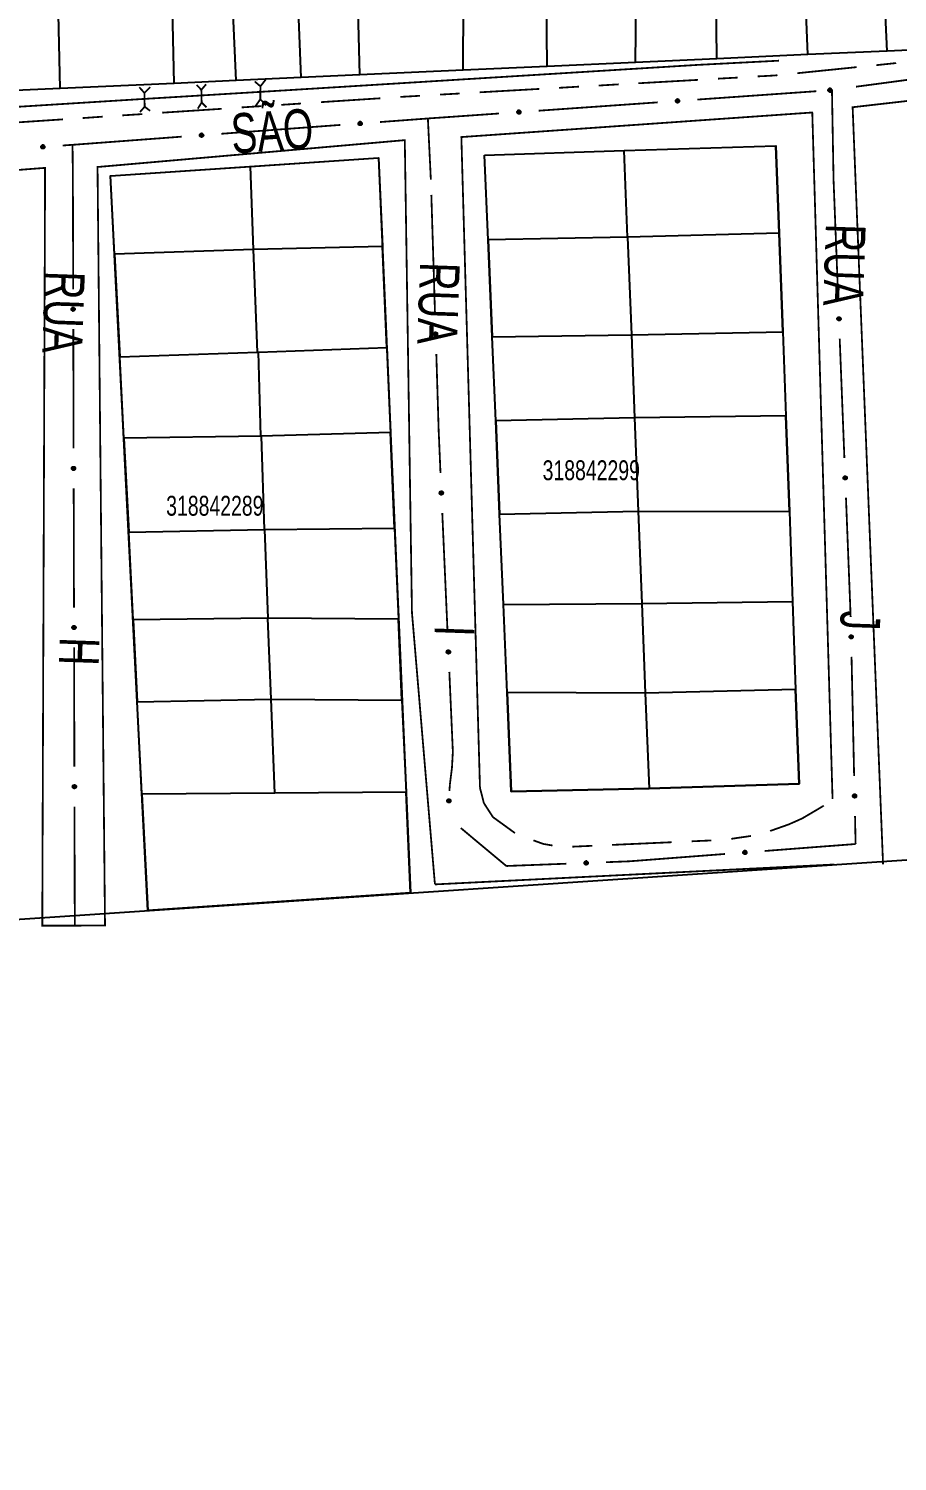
# Model space of a CAD drawing. Extents: x 204834 to 208707, y 4853033 to 4855981.
# Drawn here: x 205701.3 to 205788.6, y 4854742.3 to 4854886.4 of the extents above; entities that cross this region are included whole.
import ezdxf

# ---------------------------------------------------------------- set-up
doc = ezdxf.new("R2010")
doc.units = 0
doc.header["$LTSCALE"] = 1.5
doc.header["$MEASUREMENT"] = 0
for name, pattern in [('PHANTOMX2', [5, 2.5, -0.5, 0.5, -0.5, 0.5, -0.5]), ('TRACO_05', [11, 7, -1, 0.5, -1, 0.5, -1]), ('TRACO_25', [8, 3, -1, 1, -1, 1, -1])]:
    doc.linetypes.add(name, pattern=pattern)
for name, color, linetype in [('CD-MALHA-LOTES', 40, 'CONTINUOUS'), ('CD_TXT_QUADRA', 7, 'CONTINUOUS'), ('HD-VALAS-DRENOS', 170, 'CONTINUOUS'), ('RU-QUADRAS', 6, 'CONTINUOUS'), ('SV-EIXO-RUA-N-PAV', 6, 'CONTINUOUS'), ('SV-ESTIVAS', 7, 'CONTINUOUS'), ('SV-RUA-NAO-PAV-S-GUIA-C-GUIA', 7, 'PHANTOMX2'), ('SV-TXT-RUA-N-PAV-S-GUIA-C-GUIA', 7, 'CONTINUOUS'), ('SV-TXT-RUA-PAV-S-GUIA-C-GUIA', 7, 'CONTINUOUS')]:
    doc.layers.add(name, color=color, linetype=linetype)
doc.styles.add('ARIAL', font='ARIAL.TTF')

msp = doc.modelspace()

# ---------------------------------------------------------------- linework, layer by layer
at = {"layer": 'CD-MALHA-LOTES', "linetype": 'Continuous', "flags": 128}
for points in [[(205762.31, 4854882.96), (205762.62, 4854910.34)], [(205734.58, 4854881.71), (205733.86, 4854908.83)], [(205744.98, 4854882.18), (205745.11, 4854909.42)], [(205753.43, 4854882.56), (205753.15, 4854909.84)], [(205704.45, 4854880.34), (205703.85, 4854907.25)], [(205715.9, 4854880.86), (205715.31, 4854907.85)], [(205722.14, 4854881.14), (205720.94, 4854908.15)], [(205728.67, 4854881.44), (205727.62, 4854908.5)], [(205787.61, 4854884.11), (205786.89, 4854900.03)], [(205770.48, 4854883.33), (205770.31, 4854898.86)], [(205779.62, 4854883.75), (205779.01, 4854899.48)], [(205787.61, 4854884.11), (205779.62, 4854883.75)], [(205794.32, 4854884.41), (205787.61, 4854884.11)], [(205762.31, 4854882.96), (205753.43, 4854882.56)], [(205770.48, 4854883.33), (205762.31, 4854882.96)], [(205779.62, 4854883.75), (205770.48, 4854883.33)], [(205728.67, 4854881.44), (205722.14, 4854881.14)], [(205734.58, 4854881.71), (205728.67, 4854881.44)], [(205744.98, 4854882.18), (205734.58, 4854881.71)], [(205753.43, 4854882.56), (205744.98, 4854882.18)], [(205704.45, 4854880.34), (205685.63, 4854879.5)], [(205715.9, 4854880.86), (205704.45, 4854880.34)], [(205722.14, 4854881.14), (205715.9, 4854880.86)], [(205761.51, 4854865.41), (205761.17, 4854874.1)], [(205776.75, 4854865.79), (205776.43, 4854874.59)], [(205736.46, 4854873.38), (205736.85, 4854864.46)], [(205747.49, 4854865.12), (205747.13, 4854873.64)], [(205709.9, 4854863.7), (205709.5, 4854871.55)], [(205723.9, 4854864.17), (205723.58, 4854872.5)], [(205761.51, 4854865.41), (205747.49, 4854865.12)], [(205776.75, 4854865.79), (205761.51, 4854865.41)], [(205761.51, 4854865.41), (205761.89, 4854855.58)], [(205777.11, 4854855.87), (205776.75, 4854865.79)], [(205723.9, 4854864.17), (205709.9, 4854863.7)], [(205736.85, 4854864.46), (205723.9, 4854864.17)], [(205724.3, 4854853.82), (205723.9, 4854864.17)], [(205737.29, 4854854.29), (205736.85, 4854864.46)], [(205747.49, 4854865.12), (205747.9, 4854855.39)], [(205709.9, 4854863.7), (205710.43, 4854853.35)], [(205747.9, 4854855.39), (205761.89, 4854855.58)], [(205748.25, 4854846.94), (205747.9, 4854855.39)], [(205761.89, 4854855.58), (205777.11, 4854855.87)], [(205761.89, 4854855.58), (205762.21, 4854847.23)], [(205777.11, 4854855.87), (205777.42, 4854847.42)], [(205724.4, 4854853.82), (205737.29, 4854854.29)], [(205724.63, 4854845.37), (205724.4, 4854853.82)], [(205737.29, 4854854.29), (205737.66, 4854845.76)], [(205710.43, 4854853.35), (205724.3, 4854853.82)], [(205710.84, 4854845.19), (205710.43, 4854853.35)], [(205762.21, 4854847.23), (205748.25, 4854846.94)], [(205748.25, 4854846.94), (205748.64, 4854837.54)], [(205777.42, 4854847.42), (205762.21, 4854847.23)], [(205762.21, 4854847.23), (205762.58, 4854837.83)], [(205777.79, 4854837.82), (205777.42, 4854847.42)], [(205724.69, 4854845.37), (205710.84, 4854845.19)], [(205710.84, 4854845.19), (205711.33, 4854835.75)], [(205737.66, 4854845.76), (205724.63, 4854845.37)], [(205724.99, 4854836.01), (205724.69, 4854845.37)], [(205738.08, 4854836.12), (205737.66, 4854845.76)], [(205748.64, 4854837.54), (205762.58, 4854837.83)], [(205749.02, 4854828.46), (205748.64, 4854837.54)], [(205762.58, 4854837.83), (205777.79, 4854837.82)], [(205762.58, 4854837.83), (205762.94, 4854828.57)], [(205777.79, 4854837.82), (205778.09, 4854828.75)], [(205711.33, 4854835.75), (205724.99, 4854836.01)], [(205711.78, 4854826.92), (205711.33, 4854835.75)], [(205724.99, 4854836.01), (205738.08, 4854836.12)], [(205724.99, 4854836.01), (205725.34, 4854827.09)], [(205738.08, 4854836.12), (205738.48, 4854827)], [(205749.02, 4854828.46), (205762.94, 4854828.57)], [(205749.38, 4854819.63), (205749.02, 4854828.46)], [(205762.94, 4854828.57), (205778.09, 4854828.75)], [(205762.94, 4854828.57), (205763.29, 4854819.55)], [(205778.09, 4854828.75), (205778.41, 4854819.93)], [(205725.34, 4854827.09), (205711.78, 4854826.92)], [(205711.78, 4854826.92), (205712.2, 4854818.66)], [(205738.48, 4854827), (205725.34, 4854827.09)], [(205725.65, 4854818.93), (205725.34, 4854827.09)], [(205738.81, 4854818.84), (205738.48, 4854827)], [(205763.29, 4854819.55), (205749.38, 4854819.63)], [(205749.38, 4854819.63), (205749.8, 4854809.67)], [(205778.41, 4854819.93), (205763.29, 4854819.55)], [(205763.29, 4854819.55), (205763.66, 4854809.96)], [(205778.76, 4854810.43), (205778.41, 4854819.93)], [(205712.2, 4854818.66), (205725.65, 4854818.93)], [(205712.67, 4854809.39), (205712.2, 4854818.66)], [(205726.02, 4854809.48), (205725.65, 4854818.93)], [(205725.65, 4854818.93), (205738.81, 4854818.84)], [(205738.81, 4854818.84), (205739.24, 4854809.59)], [(205726.02, 4854809.48), (205712.67, 4854809.39)], [(205712.67, 4854809.39), (205713.27, 4854797.69)], [(205739.24, 4854809.59), (205726.02, 4854809.48)], [(205739.68, 4854799.46), (205739.24, 4854809.59)], [(205749.8, 4854809.67), (205763.66, 4854809.96)], [(205763.66, 4854809.96), (205778.76, 4854810.43)], [(205386.4, 4854699.58), (205386.47, 4854696.6), (205391.55, 4854697.28), (205391.22, 4854776.14), (205796.08, 4854803.23)]]:
    msp.add_lwpolyline(points, dxfattribs=at)
at = {"layer": 'CD-MALHA-LOTES', "linetype": 'Continuous'}
for points in [[(205747.13, 4854873.64), (205761.17, 4854874.1)], [(205761.17, 4854874.1), (205776.43, 4854874.59)], [(205723.58, 4854872.5), (205736.46, 4854873.38)], [(205709.5, 4854871.55), (205723.58, 4854872.5)], [(205723.58, 4854872.5), (205723.58, 4854872.5)]]:
    msp.add_lwpolyline(points, dxfattribs=at)
at = {"layer": 'HD-VALAS-DRENOS', "linetype": 'TRACO_05', "const_width": 0.18}
msp.add_lwpolyline([(205605.62, 4854872.19), (205609.12, 4854872.39), (205628.96, 4854873.71), (205642.58, 4854874.78), (205683.14, 4854877.44), (205712.31, 4854879.26), (205726.32, 4854880.11), (205768.62, 4854882.72), (205776.74, 4854883.14)], dxfattribs=at)
at = {"layer": 'RU-QUADRAS', "linetype": 'Continuous'}
msp.add_lwpolyline([(205796.09, 4854887.73), (205794.32, 4854884.41), (205787.61, 4854884.11), (205779.62, 4854883.75), (205770.48, 4854883.33), (205762.31, 4854882.96), (205753.43, 4854882.56), (205744.98, 4854882.18), (205734.58, 4854881.71), (205728.67, 4854881.44), (205722.14, 4854881.14), (205715.9, 4854880.86), (205704.45, 4854880.34), (205685.63, 4854879.5)], dxfattribs=at)
for points in [[(205747.13, 4854873.64), (205761.17, 4854874.1), (205776.43, 4854874.59), (205776.75, 4854865.79), (205777.11, 4854855.87), (205777.42, 4854847.42), (205777.79, 4854837.82), (205778.09, 4854828.75), (205778.41, 4854819.93), (205778.76, 4854810.43), (205763.66, 4854809.96), (205749.8, 4854809.67), (205749.38, 4854819.63), (205749.02, 4854828.46), (205748.64, 4854837.54), (205748.25, 4854846.94), (205747.9, 4854855.39), (205747.49, 4854865.12), (205747.13, 4854873.64)], [(205712.2, 4854818.66), (205709.5, 4854871.55), (205736.46, 4854873.38), (205739.68, 4854799.46), (205713.27, 4854797.69)]]:
    msp.add_lwpolyline(points, close=True, dxfattribs=at)
msp.add_lwpolyline([(205346.53, 4854246.15), (205280.22, 4854363.61, 0.007344), (205177.7, 4854509.57), (205175.67, 4854533.79), (205408.99, 4854550.53), (205400.61, 4854652.83), (205094.55, 4854628.75), (205081.29, 4854649.58), (205069.84, 4854648.26), (205059.8, 4854662.58), (205322.79, 4854693.02), (205386.4, 4854699.58), (205386.47, 4854696.6), (205391.55, 4854697.28), (205391.22, 4854776.14), (205796.08, 4854803.23), (206032.08, 4854817.08)], format="xyb", dxfattribs=at)
at = {"layer": 'SV-EIXO-RUA-N-PAV', "const_width": 0.18}
for points in [[(205796.37, 4854882.11), (205784.47, 4854880.52)], [(205780.5, 4854880.07), (205768.53, 4854879.23)], [(205782.06, 4854880.17), (205782.06, 4854880.2)], [(205782.22, 4854871.17), (205782.06, 4854880.17)], [(205764.54, 4854878.95), (205752.57, 4854878.11)], [(205741.99, 4854877.37), (205736.61, 4854876.97)], [(205741.43, 4854877.16), (205741.42, 4854877.32)], [(205741.72, 4854871.17), (205741.43, 4854877.16)], [(205742.59, 4854877.41), (205741.99, 4854877.37)], [(205748.58, 4854877.83), (205742.59, 4854877.41)], [(205716.66, 4854875.5), (205705.69, 4854874.68)], [(205732.62, 4854876.68), (205720.65, 4854875.79)], [(205705.5, 4854874.67), (205704.7, 4854874.61)], [(205705.69, 4854874.68), (205705.5, 4854874.67)], [(205705.69, 4854874.17), (205705.68, 4854874.69)], [(205705.72, 4854871.17), (205705.69, 4854874.17)], [(205705.72, 4854871.15), (205705.72, 4854871.17)], [(205705.75, 4854860.15), (205705.72, 4854871.15)], [(205782.22, 4854871.17), (205782.69, 4854859.18)], [(205742.14, 4854857.66), (205741.77, 4854869.65)], [(205705.79, 4854844.15), (205705.76, 4854856.15)], [(205782.84, 4854855.18), (205783.31, 4854843.19)], [(205742.51, 4854845.83), (205742.27, 4854853.66)], [(205742.52, 4854845.67), (205742.51, 4854845.83)], [(205742.69, 4854841.67), (205742.52, 4854845.67)], [(205705.83, 4854828.15), (205705.8, 4854840.15)], [(205783.47, 4854839.19), (205783.94, 4854827.2)], [(205743.4, 4854825.69), (205742.87, 4854837.67)], [(205705.87, 4854812.15), (205705.84, 4854824.15)], [(205784.03, 4854823.2), (205784.29, 4854811.21)], [(205743.93, 4854813.72), (205743.58, 4854821.69)], [(205743.88, 4854812.7), (205743.93, 4854813.59)], [(205743.93, 4854813.7), (205743.93, 4854813.72)], [(205743.93, 4854813.59), (205743.93, 4854813.7)], [(205743.8, 4854811.7), (205743.84, 4854812)], [(205743.84, 4854812), (205743.88, 4854812.7)], [(205743.63, 4854810.33), (205743.8, 4854811.7)], [(205743.59, 4854809.71), (205743.63, 4854810.33)], [(205705.91, 4854796.15), (205705.88, 4854808.15)], [(205784.38, 4854807.21), (205784.42, 4854805.21)], [(205749.31, 4854802.17), (205744.73, 4854805.99)], [(205784.42, 4854805.21), (205784.44, 4854804.38)], [(205771.31, 4854803.38), (205762.33, 4854802.69)], [(205784.44, 4854804.38), (205775.3, 4854803.68)], [(205749.34, 4854802.17), (205749.31, 4854802.17)], [(205755.34, 4854802.4), (205749.34, 4854802.17)], [(205761.65, 4854802.64), (205759.34, 4854802.55)], [(205762.33, 4854802.69), (205761.65, 4854802.64)]]:
    msp.add_lwpolyline(points, dxfattribs=at)
at = {"layer": 'SV-EIXO-RUA-N-PAV'}
for points in [[(205782.01, 4854880.07), (205781.98, 4854880.03), (205781.94, 4854880.01), (205781.91, 4854879.99), (205781.88, 4854879.99), (205781.84, 4854879.99), (205781.8, 4854880), (205781.77, 4854880.02), (205781.73, 4854880.05), (205781.71, 4854880.09), (205781.69, 4854880.12), (205781.69, 4854880.16), (205781.69, 4854880.19), (205781.7, 4854880.23), (205781.71, 4854880.26), (205781.75, 4854880.3), (205781.78, 4854880.33), (205781.82, 4854880.34), (205781.85, 4854880.34), (205781.89, 4854880.34), (205781.92, 4854880.33), (205781.96, 4854880.31), (205782, 4854880.28), (205782.02, 4854880.25), (205782.03, 4854880.21), (205782.04, 4854880.18), (205782.04, 4854880.14), (205782.03, 4854880.11), (205782.01, 4854880.07)], [(205766.69, 4854878.99), (205766.65, 4854878.96), (205766.62, 4854878.93), (205766.58, 4854878.92), (205766.55, 4854878.91), (205766.51, 4854878.91), (205766.48, 4854878.92), (205766.44, 4854878.94), (205766.4, 4854878.97), (205766.38, 4854879.01), (205766.37, 4854879.04), (205766.36, 4854879.08), (205766.36, 4854879.11), (205766.37, 4854879.15), (205766.39, 4854879.19), (205766.42, 4854879.22), (205766.46, 4854879.25), (205766.49, 4854879.26), (205766.53, 4854879.27), (205766.56, 4854879.27), (205766.6, 4854879.26), (205766.63, 4854879.24), (205766.67, 4854879.21), (205766.7, 4854879.17), (205766.71, 4854879.14), (205766.71, 4854879.1), (205766.71, 4854879.07), (205766.71, 4854879.03), (205766.69, 4854878.99)], [(205734.77, 4854876.73), (205734.73, 4854876.69), (205734.7, 4854876.66), (205734.66, 4854876.65), (205734.63, 4854876.65), (205734.6, 4854876.65), (205734.56, 4854876.65), (205734.52, 4854876.67), (205734.48, 4854876.7), (205734.46, 4854876.74), (205734.45, 4854876.77), (205734.44, 4854876.81), (205734.44, 4854876.84), (205734.45, 4854876.88), (205734.47, 4854876.92), (205734.5, 4854876.95), (205734.54, 4854876.98), (205734.57, 4854876.99), (205734.61, 4854877), (205734.64, 4854877), (205734.68, 4854876.99), (205734.71, 4854876.97), (205734.75, 4854876.94), (205734.78, 4854876.9), (205734.79, 4854876.87), (205734.79, 4854876.83), (205734.79, 4854876.8), (205734.79, 4854876.76), (205734.77, 4854876.73)], [(205750.72, 4854877.87), (205750.69, 4854877.84), (205750.66, 4854877.81), (205750.62, 4854877.8), (205750.59, 4854877.79), (205750.55, 4854877.79), (205750.52, 4854877.8), (205750.48, 4854877.82), (205750.44, 4854877.85), (205750.42, 4854877.89), (205750.4, 4854877.92), (205750.4, 4854877.96), (205750.4, 4854877.99), (205750.41, 4854878.03), (205750.43, 4854878.07), (205750.46, 4854878.1), (205750.49, 4854878.13), (205750.53, 4854878.14), (205750.56, 4854878.15), (205750.6, 4854878.14), (205750.64, 4854878.14), (205750.67, 4854878.12), (205750.71, 4854878.09), (205750.73, 4854878.05), (205750.75, 4854878.02), (205750.75, 4854877.98), (205750.75, 4854877.95), (205750.74, 4854877.91), (205750.72, 4854877.87)], [(205718.81, 4854875.54), (205718.78, 4854875.51), (205718.74, 4854875.48), (205718.71, 4854875.47), (205718.67, 4854875.46), (205718.64, 4854875.46), (205718.6, 4854875.47), (205718.57, 4854875.49), (205718.53, 4854875.52), (205718.5, 4854875.56), (205718.49, 4854875.59), (205718.48, 4854875.63), (205718.48, 4854875.66), (205718.49, 4854875.7), (205718.51, 4854875.74), (205718.54, 4854875.77), (205718.58, 4854875.8), (205718.61, 4854875.81), (205718.65, 4854875.82), (205718.68, 4854875.82), (205718.72, 4854875.81), (205718.76, 4854875.79), (205718.79, 4854875.76), (205718.82, 4854875.72), (205718.83, 4854875.69), (205718.84, 4854875.65), (205718.84, 4854875.62), (205718.83, 4854875.58), (205718.81, 4854875.54)], [(205702.85, 4854874.38), (205702.82, 4854874.34), (205702.79, 4854874.31), (205702.75, 4854874.3), (205702.72, 4854874.3), (205702.68, 4854874.3), (205702.65, 4854874.31), (205702.61, 4854874.32), (205702.57, 4854874.35), (205702.55, 4854874.39), (205702.53, 4854874.43), (205702.53, 4854874.46), (205702.53, 4854874.5), (205702.54, 4854874.53), (205702.56, 4854874.57), (205702.59, 4854874.61), (205702.62, 4854874.63), (205702.66, 4854874.64), (205702.69, 4854874.65), (205702.73, 4854874.65), (205702.76, 4854874.64), (205702.8, 4854874.62), (205702.84, 4854874.59), (205702.86, 4854874.55), (205702.87, 4854874.52), (205702.88, 4854874.48), (205702.88, 4854874.45), (205702.87, 4854874.41), (205702.85, 4854874.38)], [(205705.64, 4854858.01), (205705.61, 4854858.04), (205705.58, 4854858.08), (205705.57, 4854858.11), (205705.57, 4854858.15), (205705.58, 4854858.18), (205705.59, 4854858.22), (205705.61, 4854858.25), (205705.64, 4854858.29), (205705.68, 4854858.31), (205705.71, 4854858.32), (205705.75, 4854858.32), (205705.78, 4854858.32), (205705.82, 4854858.31), (205705.86, 4854858.29), (205705.89, 4854858.25), (205705.91, 4854858.22), (205705.92, 4854858.18), (205705.93, 4854858.15), (205705.92, 4854858.11), (205705.91, 4854858.08), (205705.89, 4854858.04), (205705.86, 4854858.01), (205705.82, 4854857.98), (205705.79, 4854857.97), (205705.75, 4854857.97), (205705.71, 4854857.97), (205705.68, 4854857.98), (205705.64, 4854858.01)], [(205782.87, 4854857.33), (205782.91, 4854857.3), (205782.93, 4854857.26), (205782.94, 4854857.22), (205782.95, 4854857.19), (205782.94, 4854857.16), (205782.94, 4854857.12), (205782.92, 4854857.08), (205782.88, 4854857.05), (205782.85, 4854857.02), (205782.81, 4854857.01), (205782.78, 4854857.01), (205782.74, 4854857.01), (205782.71, 4854857.02), (205782.67, 4854857.04), (205782.63, 4854857.07), (205782.61, 4854857.11), (205782.6, 4854857.14), (205782.59, 4854857.18), (205782.6, 4854857.21), (205782.6, 4854857.25), (205782.62, 4854857.29), (205782.66, 4854857.32), (205782.69, 4854857.34), (205782.73, 4854857.36), (205782.76, 4854857.36), (205782.8, 4854857.36), (205782.83, 4854857.35), (205782.87, 4854857.33)], [(205742.1, 4854855.51), (205742.06, 4854855.55), (205742.04, 4854855.58), (205742.03, 4854855.62), (205742.02, 4854855.65), (205742.03, 4854855.69), (205742.04, 4854855.72), (205742.05, 4854855.76), (205742.09, 4854855.8), (205742.13, 4854855.82), (205742.16, 4854855.83), (205742.2, 4854855.84), (205742.23, 4854855.83), (205742.27, 4854855.82), (205742.3, 4854855.8), (205742.34, 4854855.77), (205742.36, 4854855.73), (205742.37, 4854855.7), (205742.38, 4854855.66), (205742.37, 4854855.63), (205742.36, 4854855.59), (205742.34, 4854855.56), (205742.31, 4854855.52), (205742.28, 4854855.5), (205742.24, 4854855.49), (205742.21, 4854855.48), (205742.17, 4854855.48), (205742.13, 4854855.49), (205742.1, 4854855.51)], [(205705.68, 4854842.01), (205705.65, 4854842.04), (205705.63, 4854842.08), (205705.61, 4854842.11), (205705.61, 4854842.15), (205705.62, 4854842.18), (205705.63, 4854842.22), (205705.65, 4854842.25), (205705.68, 4854842.29), (205705.72, 4854842.31), (205705.75, 4854842.32), (205705.79, 4854842.32), (205705.82, 4854842.32), (205705.86, 4854842.31), (205705.9, 4854842.29), (205705.93, 4854842.25), (205705.95, 4854842.22), (205705.96, 4854842.18), (205705.97, 4854842.15), (205705.96, 4854842.11), (205705.95, 4854842.08), (205705.93, 4854842.04), (205705.9, 4854842.01), (205705.86, 4854841.98), (205705.83, 4854841.97), (205705.79, 4854841.97), (205705.76, 4854841.97), (205705.72, 4854841.98), (205705.68, 4854842.01)], [(205783.49, 4854841.34), (205783.53, 4854841.31), (205783.56, 4854841.27), (205783.57, 4854841.24), (205783.57, 4854841.2), (205783.57, 4854841.17), (205783.56, 4854841.13), (205783.54, 4854841.1), (205783.51, 4854841.06), (205783.47, 4854841.04), (205783.44, 4854841.02), (205783.4, 4854841.02), (205783.37, 4854841.02), (205783.33, 4854841.03), (205783.29, 4854841.05), (205783.26, 4854841.08), (205783.23, 4854841.12), (205783.22, 4854841.15), (205783.22, 4854841.19), (205783.22, 4854841.23), (205783.23, 4854841.26), (205783.25, 4854841.3), (205783.28, 4854841.33), (205783.32, 4854841.36), (205783.35, 4854841.37), (205783.39, 4854841.37), (205783.42, 4854841.37), (205783.46, 4854841.36), (205783.49, 4854841.34)], [(205742.68, 4854839.52), (205742.64, 4854839.56), (205742.62, 4854839.59), (205742.61, 4854839.63), (205742.6, 4854839.66), (205742.6, 4854839.7), (205742.61, 4854839.73), (205742.63, 4854839.77), (205742.66, 4854839.81), (205742.7, 4854839.83), (205742.74, 4854839.84), (205742.77, 4854839.85), (205742.81, 4854839.85), (205742.84, 4854839.83), (205742.88, 4854839.82), (205742.92, 4854839.78), (205742.94, 4854839.75), (205742.95, 4854839.71), (205742.96, 4854839.68), (205742.95, 4854839.64), (205742.94, 4854839.61), (205742.92, 4854839.57), (205742.89, 4854839.53), (205742.86, 4854839.51), (205742.82, 4854839.5), (205742.79, 4854839.49), (205742.75, 4854839.49), (205742.72, 4854839.5), (205742.68, 4854839.52)], [(205705.72, 4854826.01), (205705.69, 4854826.04), (205705.67, 4854826.08), (205705.66, 4854826.11), (205705.65, 4854826.15), (205705.66, 4854826.18), (205705.67, 4854826.22), (205705.69, 4854826.25), (205705.72, 4854826.29), (205705.76, 4854826.31), (205705.8, 4854826.32), (205705.83, 4854826.32), (205705.86, 4854826.32), (205705.9, 4854826.31), (205705.94, 4854826.29), (205705.97, 4854826.25), (205705.99, 4854826.22), (205706, 4854826.18), (205706.01, 4854826.15), (205706, 4854826.11), (205705.99, 4854826.08), (205705.97, 4854826.04), (205705.94, 4854826.01), (205705.9, 4854825.98), (205705.87, 4854825.97), (205705.83, 4854825.97), (205705.8, 4854825.97), (205705.76, 4854825.98), (205705.72, 4854826.01)], [(205784.1, 4854825.35), (205784.13, 4854825.32), (205784.16, 4854825.28), (205784.17, 4854825.25), (205784.17, 4854825.21), (205784.17, 4854825.18), (205784.16, 4854825.14), (205784.14, 4854825.1), (205784.11, 4854825.07), (205784.07, 4854825.05), (205784.03, 4854825.03), (205784, 4854825.03), (205783.96, 4854825.03), (205783.93, 4854825.04), (205783.89, 4854825.06), (205783.85, 4854825.1), (205783.83, 4854825.13), (205783.82, 4854825.17), (205783.82, 4854825.2), (205783.82, 4854825.24), (205783.83, 4854825.27), (205783.85, 4854825.31), (205783.88, 4854825.35), (205783.92, 4854825.37), (205783.95, 4854825.38), (205783.99, 4854825.38), (205784.03, 4854825.38), (205784.06, 4854825.37), (205784.1, 4854825.35)], [(205743.39, 4854823.54), (205743.35, 4854823.57), (205743.32, 4854823.61), (205743.31, 4854823.64), (205743.31, 4854823.68), (205743.31, 4854823.71), (205743.32, 4854823.75), (205743.34, 4854823.78), (205743.37, 4854823.82), (205743.41, 4854823.84), (205743.44, 4854823.86), (205743.48, 4854823.86), (205743.51, 4854823.86), (205743.55, 4854823.85), (205743.59, 4854823.83), (205743.62, 4854823.8), (205743.65, 4854823.76), (205743.66, 4854823.73), (205743.66, 4854823.69), (205743.66, 4854823.66), (205743.65, 4854823.62), (205743.63, 4854823.58), (205743.6, 4854823.55), (205743.56, 4854823.52), (205743.53, 4854823.51), (205743.49, 4854823.51), (205743.46, 4854823.51), (205743.42, 4854823.52), (205743.39, 4854823.54)], [(205705.76, 4854810.01), (205705.73, 4854810.04), (205705.71, 4854810.08), (205705.7, 4854810.11), (205705.69, 4854810.15), (205705.7, 4854810.18), (205705.71, 4854810.22), (205705.73, 4854810.25), (205705.76, 4854810.29), (205705.8, 4854810.31), (205705.84, 4854810.32), (205705.87, 4854810.33), (205705.91, 4854810.32), (205705.94, 4854810.31), (205705.98, 4854810.29), (205706.01, 4854810.25), (205706.04, 4854810.22), (205706.04, 4854810.18), (205706.05, 4854810.15), (205706.04, 4854810.11), (205706.03, 4854810.08), (205706.01, 4854810.04), (205705.98, 4854810.01), (205705.94, 4854809.98), (205705.91, 4854809.97), (205705.87, 4854809.97), (205705.84, 4854809.97), (205705.8, 4854809.98), (205705.76, 4854810.01)], [(205784.44, 4854809.35), (205784.48, 4854809.32), (205784.5, 4854809.28), (205784.51, 4854809.25), (205784.52, 4854809.21), (205784.51, 4854809.18), (205784.5, 4854809.14), (205784.48, 4854809.11), (205784.45, 4854809.07), (205784.41, 4854809.05), (205784.38, 4854809.04), (205784.34, 4854809.03), (205784.31, 4854809.04), (205784.27, 4854809.05), (205784.24, 4854809.07), (205784.2, 4854809.1), (205784.18, 4854809.14), (205784.17, 4854809.17), (205784.16, 4854809.21), (205784.17, 4854809.24), (205784.18, 4854809.28), (205784.2, 4854809.31), (205784.23, 4854809.35), (205784.27, 4854809.37), (205784.3, 4854809.38), (205784.34, 4854809.39), (205784.37, 4854809.38), (205784.41, 4854809.38), (205784.44, 4854809.35)], [(205743.42, 4854808.58), (205743.38, 4854808.61), (205743.36, 4854808.65), (205743.35, 4854808.69), (205743.35, 4854808.72), (205743.36, 4854808.76), (205743.37, 4854808.79), (205743.39, 4854808.83), (205743.43, 4854808.86), (205743.47, 4854808.88), (205743.51, 4854808.89), (205743.54, 4854808.89), (205743.58, 4854808.88), (205743.61, 4854808.87), (205743.65, 4854808.85), (205743.68, 4854808.81), (205743.7, 4854808.77), (205743.71, 4854808.74), (205743.71, 4854808.7), (205743.7, 4854808.66), (205743.69, 4854808.63), (205743.67, 4854808.6), (205743.63, 4854808.56), (205743.59, 4854808.54), (205743.56, 4854808.54), (205743.52, 4854808.54), (205743.49, 4854808.54), (205743.45, 4854808.55), (205743.42, 4854808.58)], [(205773.45, 4854803.43), (205773.42, 4854803.39), (205773.39, 4854803.37), (205773.35, 4854803.35), (205773.32, 4854803.35), (205773.28, 4854803.35), (205773.25, 4854803.36), (205773.21, 4854803.38), (205773.17, 4854803.41), (205773.15, 4854803.44), (205773.13, 4854803.48), (205773.13, 4854803.51), (205773.13, 4854803.55), (205773.14, 4854803.58), (205773.16, 4854803.62), (205773.19, 4854803.66), (205773.22, 4854803.68), (205773.26, 4854803.7), (205773.29, 4854803.7), (205773.33, 4854803.7), (205773.36, 4854803.69), (205773.4, 4854803.68), (205773.44, 4854803.64), (205773.46, 4854803.61), (205773.47, 4854803.58), (205773.48, 4854803.54), (205773.48, 4854803.5), (205773.47, 4854803.47), (205773.45, 4854803.43)], [(205757.49, 4854802.37), (205757.45, 4854802.33), (205757.42, 4854802.31), (205757.38, 4854802.3), (205757.35, 4854802.3), (205757.31, 4854802.3), (205757.28, 4854802.31), (205757.24, 4854802.33), (205757.2, 4854802.36), (205757.18, 4854802.4), (205757.17, 4854802.43), (205757.16, 4854802.47), (205757.17, 4854802.5), (205757.18, 4854802.54), (205757.2, 4854802.57), (205757.23, 4854802.61), (205757.27, 4854802.63), (205757.3, 4854802.64), (205757.34, 4854802.65), (205757.37, 4854802.65), (205757.41, 4854802.64), (205757.44, 4854802.62), (205757.48, 4854802.58), (205757.5, 4854802.55), (205757.51, 4854802.51), (205757.52, 4854802.48), (205757.52, 4854802.44), (205757.51, 4854802.41), (205757.49, 4854802.37)]]:
    msp.add_lwpolyline(points, close=True, dxfattribs=at)
for points in [[(205782.02, 4854880.25), (205781.69, 4854880.19)], [(205782.02, 4854880.23), (205781.69, 4854880.17)], [(205782.03, 4854880.21), (205781.69, 4854880.16)], [(205782.03, 4854880.2), (205781.69, 4854880.14)], [(205782.04, 4854880.18), (205781.69, 4854880.12)], [(205782, 4854880.28), (205781.7, 4854880.23)], [(205782.01, 4854880.27), (205781.7, 4854880.21)], [(205782.03, 4854880.16), (205781.7, 4854880.1)], [(205781.96, 4854880.31), (205781.71, 4854880.26)], [(205781.97, 4854880.3), (205781.71, 4854880.25)], [(205782.04, 4854880.14), (205781.71, 4854880.09)], [(205782.03, 4854880.13), (205781.72, 4854880.07)], [(205782.03, 4854880.11), (205781.73, 4854880.05)], [(205781.94, 4854880.32), (205781.74, 4854880.28)], [(205781.92, 4854880.33), (205781.75, 4854880.3)], [(205782.02, 4854880.09), (205781.75, 4854880.04)], [(205781.9, 4854880.34), (205781.77, 4854880.31)], [(205782.01, 4854880.07), (205781.77, 4854880.02)], [(205781.89, 4854880.34), (205781.78, 4854880.33)], [(205781.99, 4854880.05), (205781.79, 4854880.01)], [(205781.98, 4854880.03), (205781.8, 4854880)], [(205781.96, 4854880.02), (205781.83, 4854880)], [(205781.94, 4854880.01), (205781.84, 4854879.99)], [(205766.7, 4854879.17), (205766.36, 4854879.11)], [(205766.7, 4854879.16), (205766.36, 4854879.1)], [(205766.71, 4854879.14), (205766.36, 4854879.08)], [(205766.71, 4854879.12), (205766.36, 4854879.06)], [(205766.67, 4854879.21), (205766.37, 4854879.15)], [(205766.68, 4854879.19), (205766.37, 4854879.13)], [(205766.71, 4854879.1), (205766.37, 4854879.04)], [(205766.65, 4854879.22), (205766.38, 4854879.17)], [(205766.71, 4854879.08), (205766.38, 4854879.03)], [(205766.71, 4854879.07), (205766.38, 4854879.01)], [(205766.63, 4854879.24), (205766.39, 4854879.19)], [(205766.7, 4854879.05), (205766.4, 4854878.99)], [(205766.71, 4854879.03), (205766.4, 4854878.97)], [(205766.61, 4854879.25), (205766.41, 4854879.21)], [(205766.6, 4854879.26), (205766.42, 4854879.22)], [(205766.69, 4854879.01), (205766.43, 4854878.96)], [(205766.57, 4854879.26), (205766.44, 4854879.24)], [(205766.69, 4854878.99), (205766.44, 4854878.94)], [(205766.56, 4854879.27), (205766.46, 4854879.25)], [(205766.67, 4854878.97), (205766.47, 4854878.93)], [(205766.65, 4854878.96), (205766.48, 4854878.92)], [(205766.63, 4854878.94), (205766.51, 4854878.92)], [(205766.62, 4854878.93), (205766.51, 4854878.91)], [(205734.78, 4854876.9), (205734.44, 4854876.84)], [(205734.78, 4854876.89), (205734.44, 4854876.83)], [(205734.79, 4854876.87), (205734.44, 4854876.81)], [(205734.75, 4854876.94), (205734.45, 4854876.88)], [(205734.76, 4854876.92), (205734.45, 4854876.86)], [(205734.73, 4854876.95), (205734.46, 4854876.9)], [(205734.71, 4854876.97), (205734.47, 4854876.92)], [(205734.69, 4854876.98), (205734.49, 4854876.94)], [(205734.68, 4854876.99), (205734.5, 4854876.95)], [(205734.65, 4854876.99), (205734.52, 4854876.97)], [(205734.64, 4854877), (205734.54, 4854876.98)], [(205750.73, 4854878.05), (205750.4, 4854877.99)], [(205750.74, 4854878.03), (205750.4, 4854877.98)], [(205750.75, 4854878.02), (205750.4, 4854877.96)], [(205750.75, 4854878), (205750.4, 4854877.94)], [(205750.75, 4854877.98), (205750.4, 4854877.92)], [(205750.71, 4854878.09), (205750.41, 4854878.03)], [(205750.72, 4854878.07), (205750.41, 4854878.01)], [(205750.69, 4854878.1), (205750.42, 4854878.05)], [(205750.75, 4854877.96), (205750.42, 4854877.9)], [(205750.75, 4854877.95), (205750.42, 4854877.89)], [(205750.67, 4854878.12), (205750.43, 4854878.07)], [(205750.74, 4854877.93), (205750.44, 4854877.87)], [(205750.74, 4854877.91), (205750.44, 4854877.85)], [(205750.65, 4854878.12), (205750.45, 4854878.09)], [(205750.64, 4854878.14), (205750.46, 4854878.1)], [(205750.73, 4854877.89), (205750.47, 4854877.84)], [(205750.61, 4854878.14), (205750.48, 4854878.12)], [(205750.72, 4854877.87), (205750.48, 4854877.82)], [(205750.6, 4854878.14), (205750.49, 4854878.13)], [(205750.71, 4854877.85), (205750.51, 4854877.81)], [(205750.69, 4854877.84), (205750.52, 4854877.8)], [(205750.67, 4854877.82), (205750.54, 4854877.8)], [(205750.66, 4854877.81), (205750.55, 4854877.79)], [(205718.82, 4854875.72), (205718.48, 4854875.66)], [(205718.83, 4854875.69), (205718.48, 4854875.63)], [(205718.79, 4854875.76), (205718.49, 4854875.7)], [(205718.8, 4854875.74), (205718.49, 4854875.68)], [(205718.82, 4854875.71), (205718.49, 4854875.65)], [(205718.83, 4854875.67), (205718.49, 4854875.61)], [(205718.84, 4854875.65), (205718.49, 4854875.59)], [(205718.83, 4854875.63), (205718.5, 4854875.57)], [(205718.84, 4854875.62), (205718.5, 4854875.56)], [(205718.76, 4854875.79), (205718.51, 4854875.74)], [(205718.77, 4854875.77), (205718.51, 4854875.72)], [(205718.83, 4854875.6), (205718.52, 4854875.54)], [(205718.83, 4854875.58), (205718.53, 4854875.52)], [(205718.72, 4854875.81), (205718.54, 4854875.77)], [(205718.73, 4854875.8), (205718.54, 4854875.76)], [(205718.82, 4854875.57), (205718.55, 4854875.51)], [(205718.7, 4854875.81), (205718.57, 4854875.79)], [(205718.81, 4854875.54), (205718.57, 4854875.49)], [(205718.68, 4854875.82), (205718.58, 4854875.8)], [(205718.79, 4854875.52), (205718.59, 4854875.48)], [(205718.78, 4854875.51), (205718.6, 4854875.47)], [(205718.76, 4854875.49), (205718.63, 4854875.47)], [(205718.74, 4854875.48), (205718.64, 4854875.46)], [(205734.79, 4854876.85), (205734.44, 4854876.79)], [(205734.79, 4854876.83), (205734.45, 4854876.77)], [(205734.79, 4854876.82), (205734.46, 4854876.76)], [(205734.79, 4854876.8), (205734.46, 4854876.74)], [(205734.78, 4854876.78), (205734.48, 4854876.72)], [(205734.79, 4854876.76), (205734.48, 4854876.7)], [(205734.78, 4854876.75), (205734.51, 4854876.69)], [(205734.77, 4854876.73), (205734.52, 4854876.67)], [(205734.75, 4854876.71), (205734.55, 4854876.66)], [(205734.73, 4854876.69), (205734.56, 4854876.65)], [(205734.71, 4854876.67), (205734.59, 4854876.65)], [(205734.7, 4854876.66), (205734.6, 4854876.65)], [(205702.86, 4854874.55), (205702.53, 4854874.5)], [(205702.87, 4854874.54), (205702.53, 4854874.48)], [(205702.87, 4854874.52), (205702.53, 4854874.46)], [(205702.87, 4854874.5), (205702.53, 4854874.45)], [(205702.88, 4854874.48), (205702.53, 4854874.43)], [(205702.84, 4854874.59), (205702.54, 4854874.53)], [(205702.85, 4854874.57), (205702.54, 4854874.51)], [(205702.88, 4854874.47), (205702.54, 4854874.41)], [(205702.82, 4854874.6), (205702.55, 4854874.55)], [(205702.88, 4854874.45), (205702.55, 4854874.39)], [(205702.8, 4854874.62), (205702.56, 4854874.57)], [(205702.87, 4854874.43), (205702.56, 4854874.37)], [(205702.87, 4854874.41), (205702.57, 4854874.35)], [(205702.78, 4854874.63), (205702.58, 4854874.59)], [(205702.76, 4854874.64), (205702.59, 4854874.61)], [(205702.86, 4854874.4), (205702.59, 4854874.34)], [(205702.74, 4854874.64), (205702.61, 4854874.62)], [(205702.85, 4854874.38), (205702.61, 4854874.32)], [(205702.73, 4854874.65), (205702.62, 4854874.63)], [(205702.83, 4854874.36), (205702.63, 4854874.32)], [(205702.82, 4854874.34), (205702.65, 4854874.31)], [(205702.8, 4854874.32), (205702.67, 4854874.3)], [(205702.79, 4854874.31), (205702.68, 4854874.3)], [(205705.59, 4854858.06), (205705.58, 4854858.19)], [(205705.58, 4854858.08), (205705.58, 4854858.18)], [(205705.61, 4854858.04), (205705.59, 4854858.22)], [(205705.62, 4854858.03), (205705.6, 4854858.23)], [(205705.64, 4854858.01), (205705.61, 4854858.25)], [(205705.66, 4854858), (205705.63, 4854858.27)], [(205705.68, 4854857.98), (205705.64, 4854858.29)], [(205705.7, 4854857.98), (205705.66, 4854858.29)], [(205705.71, 4854857.97), (205705.68, 4854858.31)], [(205705.73, 4854857.98), (205705.7, 4854858.31)], [(205705.75, 4854857.97), (205705.71, 4854858.32)], [(205705.77, 4854857.98), (205705.73, 4854858.32)], [(205705.79, 4854857.97), (205705.75, 4854858.32)], [(205705.8, 4854857.98), (205705.77, 4854858.32)], [(205705.82, 4854857.98), (205705.78, 4854858.32)], [(205705.84, 4854858), (205705.8, 4854858.31)], [(205705.86, 4854858.01), (205705.82, 4854858.31)], [(205705.87, 4854858.03), (205705.84, 4854858.3)], [(205705.89, 4854858.04), (205705.86, 4854858.29)], [(205705.9, 4854858.06), (205705.87, 4854858.26)], [(205705.91, 4854858.08), (205705.89, 4854858.25)], [(205705.92, 4854858.1), (205705.9, 4854858.23)], [(205705.92, 4854858.11), (205705.91, 4854858.22)], [(205782.6, 4854857.25), (205782.63, 4854857.07)], [(205782.6, 4854857.23), (205782.62, 4854857.1)], [(205782.6, 4854857.21), (205782.61, 4854857.11)], [(205782.62, 4854857.29), (205782.67, 4854857.04)], [(205782.62, 4854857.26), (205782.65, 4854857.06)], [(205782.64, 4854857.3), (205782.69, 4854857.03)], [(205782.66, 4854857.32), (205782.71, 4854857.02)], [(205782.67, 4854857.33), (205782.72, 4854857.02)], [(205782.69, 4854857.34), (205782.74, 4854857.01)], [(205782.71, 4854857.35), (205782.76, 4854857.01)], [(205782.73, 4854857.36), (205782.78, 4854857.01)], [(205782.74, 4854857.35), (205782.79, 4854857.01)], [(205782.76, 4854857.36), (205782.81, 4854857.01)], [(205782.78, 4854857.35), (205782.83, 4854857.02)], [(205782.8, 4854857.36), (205782.85, 4854857.02)], [(205782.82, 4854857.35), (205782.86, 4854857.04)], [(205782.83, 4854857.35), (205782.88, 4854857.05)], [(205782.85, 4854857.34), (205782.9, 4854857.07)], [(205782.87, 4854857.33), (205782.92, 4854857.08)], [(205782.89, 4854857.31), (205782.92, 4854857.11)], [(205782.91, 4854857.3), (205782.94, 4854857.12)], [(205782.92, 4854857.28), (205782.94, 4854857.15)], [(205782.93, 4854857.26), (205782.94, 4854857.16)], [(205742.05, 4854855.57), (205742.03, 4854855.7)], [(205742.04, 4854855.58), (205742.03, 4854855.69)], [(205742.06, 4854855.55), (205742.04, 4854855.72)], [(205742.1, 4854855.51), (205742.05, 4854855.76)], [(205742.08, 4854855.53), (205742.05, 4854855.73)], [(205742.12, 4854855.5), (205742.07, 4854855.77)], [(205742.13, 4854855.49), (205742.09, 4854855.8)], [(205742.15, 4854855.49), (205742.11, 4854855.8)], [(205742.17, 4854855.48), (205742.13, 4854855.82)], [(205742.19, 4854855.49), (205742.14, 4854855.82)], [(205742.21, 4854855.48), (205742.16, 4854855.83)], [(205742.22, 4854855.49), (205742.18, 4854855.83)], [(205742.24, 4854855.49), (205742.2, 4854855.84)], [(205742.26, 4854855.5), (205742.21, 4854855.83)], [(205742.28, 4854855.5), (205742.23, 4854855.83)], [(205742.29, 4854855.51), (205742.25, 4854855.82)], [(205742.31, 4854855.52), (205742.27, 4854855.82)], [(205742.33, 4854855.54), (205742.28, 4854855.81)], [(205742.34, 4854855.56), (205742.3, 4854855.8)], [(205742.35, 4854855.58), (205742.32, 4854855.78)], [(205742.36, 4854855.59), (205742.34, 4854855.77)], [(205742.37, 4854855.61), (205742.35, 4854855.75)], [(205742.37, 4854855.63), (205742.36, 4854855.73)], [(205705.74, 4854841.98), (205705.7, 4854842.29)], [(205705.76, 4854841.97), (205705.72, 4854842.31)], [(205705.77, 4854841.98), (205705.74, 4854842.31)], [(205705.79, 4854841.97), (205705.75, 4854842.32)], [(205705.81, 4854841.98), (205705.78, 4854842.32)], [(205705.83, 4854841.97), (205705.79, 4854842.32)], [(205705.84, 4854841.98), (205705.81, 4854842.32)], [(205705.86, 4854841.98), (205705.82, 4854842.32)], [(205705.88, 4854842), (205705.84, 4854842.31)], [(205705.9, 4854842.01), (205705.86, 4854842.31)], [(205705.91, 4854842.03), (205705.88, 4854842.3)], [(205705.64, 4854842.06), (205705.62, 4854842.19)], [(205705.63, 4854842.08), (205705.62, 4854842.18)], [(205705.65, 4854842.04), (205705.63, 4854842.22)], [(205705.67, 4854842.03), (205705.64, 4854842.23)], [(205705.68, 4854842.01), (205705.65, 4854842.25)], [(205705.7, 4854842), (205705.67, 4854842.27)], [(205705.72, 4854841.98), (205705.68, 4854842.29)], [(205705.93, 4854842.04), (205705.9, 4854842.29)], [(205705.94, 4854842.06), (205705.91, 4854842.26)], [(205705.95, 4854842.08), (205705.93, 4854842.25)], [(205705.96, 4854842.1), (205705.94, 4854842.23)], [(205705.96, 4854842.11), (205705.95, 4854842.22)], [(205783.22, 4854841.23), (205783.23, 4854841.12)], [(205783.23, 4854841.26), (205783.26, 4854841.08)], [(205783.23, 4854841.24), (205783.24, 4854841.11)], [(205783.24, 4854841.27), (205783.27, 4854841.08)], [(205783.25, 4854841.3), (205783.29, 4854841.05)], [(205783.27, 4854841.31), (205783.31, 4854841.04)], [(205783.28, 4854841.33), (205783.33, 4854841.03)], [(205783.3, 4854841.34), (205783.35, 4854841.03)], [(205783.32, 4854841.36), (205783.37, 4854841.02)], [(205783.33, 4854841.36), (205783.38, 4854841.02)], [(205783.35, 4854841.37), (205783.4, 4854841.02)], [(205783.37, 4854841.37), (205783.42, 4854841.02)], [(205783.39, 4854841.37), (205783.44, 4854841.02)], [(205783.41, 4854841.37), (205783.45, 4854841.03)], [(205783.42, 4854841.37), (205783.47, 4854841.04)], [(205783.44, 4854841.36), (205783.49, 4854841.05)], [(205783.46, 4854841.36), (205783.51, 4854841.06)], [(205783.47, 4854841.35), (205783.52, 4854841.08)], [(205783.49, 4854841.34), (205783.54, 4854841.1)], [(205783.51, 4854841.32), (205783.55, 4854841.12)], [(205783.53, 4854841.31), (205783.56, 4854841.13)], [(205783.55, 4854841.29), (205783.56, 4854841.16)], [(205783.56, 4854841.27), (205783.57, 4854841.17)], [(205742.62, 4854839.59), (205742.6, 4854839.7)], [(205742.64, 4854839.56), (205742.61, 4854839.73)], [(205742.63, 4854839.58), (205742.61, 4854839.71)], [(205742.66, 4854839.54), (205742.62, 4854839.74)], [(205742.68, 4854839.52), (205742.63, 4854839.77)], [(205742.7, 4854839.51), (205742.65, 4854839.78)], [(205742.72, 4854839.5), (205742.66, 4854839.81)], [(205742.73, 4854839.5), (205742.68, 4854839.81)], [(205742.75, 4854839.49), (205742.7, 4854839.83)], [(205742.77, 4854839.5), (205742.72, 4854839.83)], [(205742.79, 4854839.49), (205742.74, 4854839.84)], [(205742.8, 4854839.5), (205742.76, 4854839.84)], [(205742.82, 4854839.5), (205742.77, 4854839.85)], [(205742.84, 4854839.51), (205742.79, 4854839.84)], [(205742.86, 4854839.51), (205742.81, 4854839.85)], [(205742.87, 4854839.52), (205742.83, 4854839.84)], [(205742.89, 4854839.53), (205742.84, 4854839.83)], [(205742.91, 4854839.55), (205742.86, 4854839.82)], [(205742.92, 4854839.57), (205742.88, 4854839.82)], [(205742.93, 4854839.59), (205742.9, 4854839.79)], [(205742.94, 4854839.61), (205742.92, 4854839.78)], [(205742.95, 4854839.63), (205742.93, 4854839.76)], [(205742.95, 4854839.64), (205742.94, 4854839.75)], [(205705.68, 4854826.06), (205705.66, 4854826.19)], [(205705.67, 4854826.08), (205705.66, 4854826.18)], [(205705.69, 4854826.04), (205705.67, 4854826.22)], [(205705.71, 4854826.03), (205705.68, 4854826.23)], [(205705.72, 4854826.01), (205705.69, 4854826.25)], [(205705.74, 4854826), (205705.71, 4854826.27)], [(205705.76, 4854825.98), (205705.72, 4854826.29)], [(205705.78, 4854825.98), (205705.74, 4854826.29)], [(205705.8, 4854825.97), (205705.76, 4854826.31)], [(205705.81, 4854825.98), (205705.78, 4854826.31)], [(205705.83, 4854825.97), (205705.8, 4854826.32)], [(205705.85, 4854825.98), (205705.82, 4854826.32)], [(205705.87, 4854825.97), (205705.83, 4854826.32)], [(205705.88, 4854825.98), (205705.85, 4854826.32)], [(205705.9, 4854825.98), (205705.86, 4854826.32)], [(205705.92, 4854826), (205705.88, 4854826.31)], [(205705.94, 4854826.01), (205705.9, 4854826.31)], [(205705.95, 4854826.03), (205705.92, 4854826.3)], [(205705.97, 4854826.04), (205705.94, 4854826.29)], [(205705.98, 4854826.06), (205705.96, 4854826.26)], [(205705.99, 4854826.08), (205705.97, 4854826.25)], [(205706, 4854826.1), (205705.98, 4854826.23)], [(205706, 4854826.11), (205705.99, 4854826.22)], [(205783.82, 4854825.24), (205783.83, 4854825.13)], [(205783.83, 4854825.27), (205783.85, 4854825.1)], [(205783.83, 4854825.25), (205783.84, 4854825.12)], [(205783.84, 4854825.29), (205783.87, 4854825.09)], [(205783.85, 4854825.31), (205783.89, 4854825.06)], [(205783.87, 4854825.32), (205783.91, 4854825.06)], [(205783.88, 4854825.35), (205783.93, 4854825.04)], [(205783.9, 4854825.36), (205783.94, 4854825.04)], [(205783.92, 4854825.37), (205783.96, 4854825.03)], [(205783.94, 4854825.37), (205783.98, 4854825.03)], [(205783.95, 4854825.38), (205784, 4854825.03)], [(205783.97, 4854825.38), (205784.01, 4854825.03)], [(205783.99, 4854825.38), (205784.03, 4854825.03)], [(205784.01, 4854825.38), (205784.05, 4854825.04)], [(205784.03, 4854825.38), (205784.07, 4854825.05)], [(205784.04, 4854825.37), (205784.09, 4854825.06)], [(205784.06, 4854825.37), (205784.11, 4854825.07)], [(205784.08, 4854825.36), (205784.12, 4854825.09)], [(205784.1, 4854825.35), (205784.14, 4854825.1)], [(205784.12, 4854825.33), (205784.15, 4854825.13)], [(205784.13, 4854825.32), (205784.16, 4854825.14)], [(205784.15, 4854825.3), (205784.16, 4854825.17)], [(205784.16, 4854825.28), (205784.17, 4854825.18)], [(205743.32, 4854823.61), (205743.31, 4854823.71)], [(205743.35, 4854823.57), (205743.32, 4854823.75)], [(205743.33, 4854823.59), (205743.32, 4854823.72)], [(205743.37, 4854823.56), (205743.33, 4854823.76)], [(205743.39, 4854823.54), (205743.34, 4854823.78)], [(205743.41, 4854823.53), (205743.36, 4854823.8)], [(205743.42, 4854823.52), (205743.37, 4854823.82)], [(205743.44, 4854823.52), (205743.39, 4854823.83)], [(205743.46, 4854823.51), (205743.41, 4854823.84)], [(205743.47, 4854823.51), (205743.42, 4854823.85)], [(205743.49, 4854823.51), (205743.44, 4854823.86)], [(205743.51, 4854823.51), (205743.46, 4854823.86)], [(205743.53, 4854823.51), (205743.48, 4854823.86)], [(205743.55, 4854823.52), (205743.5, 4854823.86)], [(205743.56, 4854823.52), (205743.51, 4854823.86)], [(205743.58, 4854823.54), (205743.53, 4854823.85)], [(205743.6, 4854823.55), (205743.55, 4854823.85)], [(205743.61, 4854823.57), (205743.57, 4854823.84)], [(205743.63, 4854823.58), (205743.59, 4854823.83)], [(205743.64, 4854823.61), (205743.61, 4854823.81)], [(205743.65, 4854823.62), (205743.62, 4854823.8)], [(205743.65, 4854823.64), (205743.64, 4854823.77)], [(205743.66, 4854823.66), (205743.65, 4854823.76)], [(205705.72, 4854810.06), (205705.7, 4854810.19)], [(205705.71, 4854810.08), (205705.7, 4854810.18)], [(205705.73, 4854810.04), (205705.71, 4854810.22)], [(205705.75, 4854810.03), (205705.72, 4854810.23)], [(205705.76, 4854810.01), (205705.73, 4854810.25)], [(205705.78, 4854810), (205705.75, 4854810.27)], [(205705.8, 4854809.98), (205705.76, 4854810.29)], [(205705.82, 4854809.98), (205705.78, 4854810.29)], [(205705.84, 4854809.97), (205705.8, 4854810.31)], [(205705.85, 4854809.98), (205705.82, 4854810.31)], [(205705.87, 4854809.97), (205705.84, 4854810.32)], [(205705.89, 4854809.98), (205705.86, 4854810.32)], [(205705.91, 4854809.97), (205705.87, 4854810.33)], [(205705.93, 4854809.98), (205705.89, 4854810.32)], [(205705.94, 4854809.98), (205705.91, 4854810.32)], [(205705.96, 4854810), (205705.92, 4854810.31)], [(205705.98, 4854810.01), (205705.94, 4854810.31)], [(205705.99, 4854810.03), (205705.96, 4854810.3)], [(205706.01, 4854810.04), (205705.98, 4854810.29)], [(205706.02, 4854810.06), (205706, 4854810.26)], [(205706.03, 4854810.08), (205706.01, 4854810.25)], [(205706.04, 4854810.1), (205706.02, 4854810.23)], [(205706.04, 4854810.11), (205706.04, 4854810.22)], [(205784.17, 4854809.26), (205784.19, 4854809.13)], [(205784.17, 4854809.24), (205784.18, 4854809.14)], [(205784.18, 4854809.28), (205784.2, 4854809.1)], [(205784.19, 4854809.29), (205784.22, 4854809.09)], [(205784.2, 4854809.31), (205784.24, 4854809.07)], [(205784.21, 4854809.33), (205784.25, 4854809.06)], [(205784.23, 4854809.35), (205784.27, 4854809.05)], [(205784.25, 4854809.36), (205784.29, 4854809.05)], [(205784.27, 4854809.37), (205784.31, 4854809.04)], [(205784.28, 4854809.37), (205784.32, 4854809.04)], [(205784.3, 4854809.38), (205784.34, 4854809.03)], [(205784.32, 4854809.38), (205784.36, 4854809.04)], [(205784.34, 4854809.39), (205784.38, 4854809.04)], [(205784.35, 4854809.38), (205784.4, 4854809.05)], [(205784.37, 4854809.38), (205784.41, 4854809.05)], [(205784.39, 4854809.38), (205784.43, 4854809.07)], [(205784.41, 4854809.38), (205784.45, 4854809.07)], [(205784.42, 4854809.36), (205784.47, 4854809.09)], [(205784.44, 4854809.35), (205784.48, 4854809.11)], [(205784.46, 4854809.34), (205784.49, 4854809.13)], [(205784.48, 4854809.32), (205784.5, 4854809.14)], [(205784.49, 4854809.3), (205784.51, 4854809.17)], [(205784.5, 4854809.28), (205784.51, 4854809.18)], [(205743.36, 4854808.65), (205743.36, 4854808.76)], [(205743.38, 4854808.61), (205743.37, 4854808.79)], [(205743.37, 4854808.64), (205743.37, 4854808.77)], [(205743.4, 4854808.6), (205743.38, 4854808.8)], [(205743.42, 4854808.58), (205743.39, 4854808.83)], [(205743.43, 4854808.57), (205743.41, 4854808.84)], [(205743.45, 4854808.55), (205743.43, 4854808.86)], [(205743.47, 4854808.55), (205743.45, 4854808.86)], [(205743.49, 4854808.54), (205743.47, 4854808.88)], [(205743.5, 4854808.54), (205743.49, 4854808.88)], [(205743.52, 4854808.54), (205743.51, 4854808.89)], [(205743.54, 4854808.54), (205743.53, 4854808.89)], [(205743.56, 4854808.54), (205743.54, 4854808.89)], [(205743.57, 4854808.54), (205743.56, 4854808.88)], [(205743.59, 4854808.54), (205743.58, 4854808.88)], [(205743.61, 4854808.56), (205743.59, 4854808.87)], [(205743.63, 4854808.56), (205743.61, 4854808.87)], [(205743.65, 4854808.58), (205743.63, 4854808.85)], [(205743.67, 4854808.6), (205743.65, 4854808.85)], [(205743.67, 4854808.62), (205743.66, 4854808.82)], [(205743.69, 4854808.63), (205743.68, 4854808.81)], [(205743.69, 4854808.65), (205743.69, 4854808.78)], [(205743.7, 4854808.66), (205743.7, 4854808.77)], [(205773.46, 4854803.61), (205773.13, 4854803.55)], [(205773.47, 4854803.59), (205773.13, 4854803.53)], [(205773.47, 4854803.58), (205773.13, 4854803.51)], [(205773.47, 4854803.56), (205773.13, 4854803.5)], [(205773.48, 4854803.54), (205773.13, 4854803.48)], [(205773.44, 4854803.64), (205773.14, 4854803.58)], [(205773.45, 4854803.63), (205773.14, 4854803.57)], [(205773.42, 4854803.66), (205773.15, 4854803.6)], [(205773.48, 4854803.52), (205773.15, 4854803.46)], [(205773.48, 4854803.5), (205773.15, 4854803.44)], [(205773.4, 4854803.68), (205773.16, 4854803.62)], [(205773.47, 4854803.49), (205773.16, 4854803.43)], [(205773.47, 4854803.47), (205773.17, 4854803.41)], [(205773.38, 4854803.68), (205773.18, 4854803.64)], [(205773.36, 4854803.69), (205773.19, 4854803.66)], [(205773.46, 4854803.45), (205773.19, 4854803.39)], [(205773.34, 4854803.7), (205773.21, 4854803.67)], [(205773.45, 4854803.43), (205773.21, 4854803.38)], [(205773.33, 4854803.7), (205773.22, 4854803.68)], [(205773.44, 4854803.41), (205773.24, 4854803.37)], [(205757.51, 4854802.51), (205757.16, 4854802.47)], [(205757.5, 4854802.55), (205757.17, 4854802.5)], [(205757.5, 4854802.53), (205757.17, 4854802.48)], [(205757.51, 4854802.5), (205757.17, 4854802.45)], [(205757.52, 4854802.48), (205757.17, 4854802.43)], [(205757.48, 4854802.58), (205757.18, 4854802.54)], [(205757.49, 4854802.57), (205757.18, 4854802.52)], [(205757.51, 4854802.46), (205757.18, 4854802.41)], [(205757.52, 4854802.44), (205757.18, 4854802.4)], [(205757.46, 4854802.6), (205757.19, 4854802.56)], [(205757.44, 4854802.62), (205757.2, 4854802.57)], [(205757.51, 4854802.43), (205757.2, 4854802.38)], [(205757.51, 4854802.41), (205757.2, 4854802.36)], [(205757.42, 4854802.62), (205757.22, 4854802.59)], [(205757.41, 4854802.64), (205757.23, 4854802.61)], [(205757.5, 4854802.39), (205757.23, 4854802.34)], [(205757.49, 4854802.37), (205757.24, 4854802.33)], [(205757.38, 4854802.64), (205757.25, 4854802.62)], [(205757.37, 4854802.65), (205757.27, 4854802.63)], [(205757.47, 4854802.35), (205757.27, 4854802.32)], [(205757.45, 4854802.33), (205757.28, 4854802.31)], [(205757.43, 4854802.32), (205757.3, 4854802.3)], [(205757.42, 4854802.31), (205757.31, 4854802.3)], [(205773.42, 4854803.39), (205773.25, 4854803.36)], [(205773.4, 4854803.38), (205773.27, 4854803.36)], [(205773.39, 4854803.37), (205773.28, 4854803.35)]]:
    msp.add_lwpolyline(points, dxfattribs=at)
at = {"layer": 'SV-ESTIVAS', "linetype": 'Continuous', "const_width": 0.18}
for points in [[(205725.16, 4854878.64), (205724.57, 4854879.26), (205724.58, 4854880.56), (205725.12, 4854881.25)], [(205712.91, 4854879.9), (205712.4, 4854880.47)], [(205713.48, 4854878.1), (205712.94, 4854878.51), (205712.91, 4854879.9), (205713.5, 4854880.49)], [(205718.64, 4854880.21), (205718.16, 4854880.71)], [(205719.12, 4854880.77), (205718.64, 4854880.21), (205718.67, 4854878.93), (205719.16, 4854878.44)], [(205724.58, 4854880.56), (205724.01, 4854881.05)], [(205712.94, 4854878.51), (205712.46, 4854877.97)], [(205718.67, 4854878.93), (205718.28, 4854878.32)], [(205724.57, 4854879.26), (205724.05, 4854878.52)]]:
    msp.add_lwpolyline(points, dxfattribs=at)
at = {"layer": 'SV-RUA-NAO-PAV-S-GUIA-C-GUIA', "const_width": 0.18}
for points in [[(205786.53, 4854882.69), (205788.52, 4854882.9)], [(205762.6, 4854880.87), (205768.59, 4854881.21)], [(205770.59, 4854881.33), (205772.59, 4854881.44)], [(205774.58, 4854881.56), (205775.58, 4854881.61)], [(205775.58, 4854881.61), (205776.41, 4854881.66)], [(205776.41, 4854881.66), (205776.58, 4854881.68)], [(205778.57, 4854881.88), (205784.54, 4854882.49)], [(205742.64, 4854879.73), (205744.63, 4854879.84)], [(205746.63, 4854879.96), (205752.62, 4854880.3)], [(205754.62, 4854880.41), (205756.61, 4854880.53)], [(205758.61, 4854880.64), (205760.61, 4854880.76)], [(205714.7, 4854877.91), (205720.68, 4854878.3)], [(205722.68, 4854878.44), (205724.67, 4854878.57)], [(205726.67, 4854878.7), (205728.66, 4854878.83)], [(205730.66, 4854878.97), (205736.65, 4854879.36)], [(205738.64, 4854879.5), (205738.68, 4854879.5)], [(205738.68, 4854879.5), (205740.64, 4854879.61)], [(205698.73, 4854876.84), (205704.72, 4854877.24)], [(205706.71, 4854877.37), (205708.71, 4854877.51)], [(205710.7, 4854877.64), (205712.7, 4854877.77)], [(205746.66, 4854810.03), (205746.91, 4854809.06)], [(205746.91, 4854809.06), (205747.05, 4854808.5)], [(205747.05, 4854808.5), (205747.82, 4854807.31)], [(205779.08, 4854806.96), (205780.39, 4854807.73)], [(205780.39, 4854807.73), (205781.2, 4854808.21)], [(205781.2, 4854808.21), (205781.24, 4854808.24)], [(205747.82, 4854807.31), (205747.96, 4854807.09)], [(205747.96, 4854807.09), (205750.18, 4854805.48)], [(205776.78, 4854806.02), (205777.71, 4854806.35)], [(205777.71, 4854806.35), (205778.64, 4854806.76)], [(205778.64, 4854806.76), (205779.08, 4854806.96)], [(205771.93, 4854804.9), (205773.91, 4854805.19)], [(205775.84, 4854805.69), (205776.78, 4854806.02)], [(205752.03, 4854804.75), (205752.97, 4854804.41)], [(205752.97, 4854804.41), (205753.02, 4854804.39)], [(205753.02, 4854804.39), (205753.96, 4854804.23)], [(205755.95, 4854804.11), (205757.95, 4854804.2)], [(205759.94, 4854804.29), (205765.94, 4854804.56)], [(205767.94, 4854804.65), (205769.93, 4854804.74)]]:
    msp.add_lwpolyline(points, dxfattribs=at)
at = {"layer": 'SV-RUA-NAO-PAV-S-GUIA-C-GUIA', "linetype": 'TRACO_25', "const_width": 0.18}
for points in [[(205796.37, 4854879.86), (205784.14, 4854878.46), (205784.43, 4854871.17)], [(205780.28, 4854871.17), (205780.08, 4854877.93), (205744.79, 4854875.46), (205744.91, 4854871.17)], [(205739.16, 4854871.17), (205739.1, 4854875.15), (205708.2, 4854872.45), (205708.21, 4854871.18)], [(205702.92, 4854871.18), (205702.92, 4854872.36), (205687.39, 4854871.18)], [(205702.92, 4854871.18), (205702.64, 4854796.17), (205708.95, 4854796.18), (205708.21, 4854871.18)], [(205742.13, 4854800.32), (205739.82, 4854827.65), (205739.16, 4854871.17)], [(205744.91, 4854871.17), (205746.66, 4854810.03)], [(205782.12, 4854808.91), (205780.28, 4854871.17)], [(205784.43, 4854871.17), (205787.2, 4854802.33)], [(205782.31, 4854802.32), (205742.13, 4854800.32)]]:
    msp.add_lwpolyline(points, dxfattribs=at)

# ---------------------------------------------------------------- texts
at = {"layer": 'CD_TXT_QUADRA', "style": 'ARIAL', "width": 0.7}
for s, p in [('318842299', (205752.96, 4854840.96)), ('318842289', (205715.1, 4854837.39))]:
    msp.add_text(s, height=2, dxfattribs=at).set_placement(p)
at = {"layer": 'SV-TXT-RUA-N-PAV-S-GUIA-C-GUIA', "style": 'ARIAL', "width": 0.7}
msp.add_text('SÃO', height=4, rotation=4, dxfattribs=at).set_placement((205721.77, 4854873.79))
at = {"layer": 'SV-TXT-RUA-PAV-S-GUIA-C-GUIA', "style": 'ARIAL', "width": 0.7}
for s, p in [('RUA', (205781.46, 4854866.79)), ('RUA', (205740.64, 4854862.93)), ('RUA', (205702.93, 4854862.04)), ('J', (205782.95, 4854827.89)), ('I', (205742.12, 4854826.41)), ('H', (205704.41, 4854825.22))]:
    msp.add_text(s, height=4, rotation=268, dxfattribs=at).set_placement(p)

doc.saveas('drawing.dxf')
